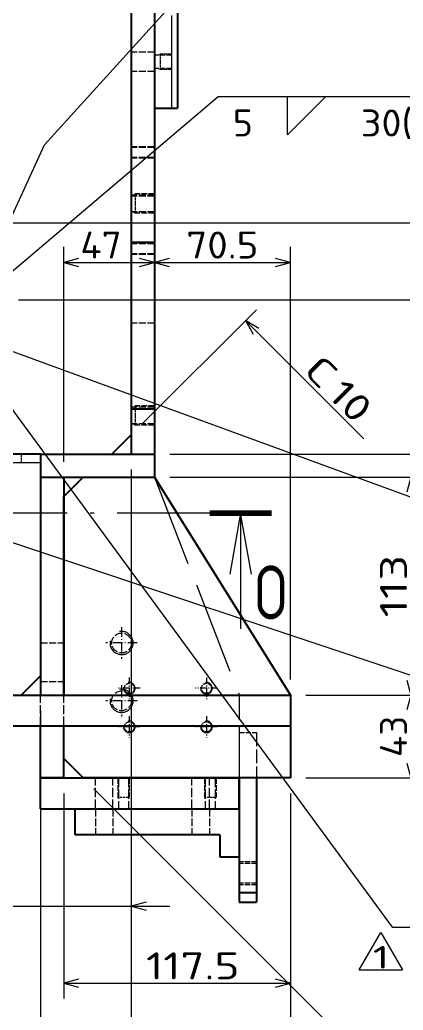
# Model space of a CAD drawing. Extents: x 0 to 1248, y -10 to 833.
# Drawn here: x 288.4 to 338.1, y 139.8 to 268.3 of the extents above; entities that cross this region are included whole.
import ezdxf
from ezdxf.enums import TextEntityAlignment as Align

# ---------------------------------------------------------------- set-up
doc = ezdxf.new("R2010")
doc.units = 0
for name, pattern in [('DASHDOT', [18.5, 12, -3, 0.5, -3]), ('DASHED', [15, 12, -3]), ('DASHSPACE', [30, 12, -18])]:
    doc.linetypes.add(name, pattern=pattern)
doc.layers.get('0').update_dxf_attribs({"lineweight": 13})
doc.styles.add('GDT', font='gdt.shx')
doc.styles.get("Standard").update_dxf_attribs({"font": 'isocp.shx'})
doc.dimstyles.get("Standard").update_dxf_attribs({"dimtxt": 2.5, "dimasz": 2.5, "dimexe": 1.25, "dimexo": 0.625, "dimtad": 1, "dimcen": 2.5, "dimadec": 0, "dimazin": 0, "dimtfac": 1, "dimtmove": 0, "dimatfit": 0, "dimfxl": 1, "dimarcsym": 0})

# ---------------------------------------------------------------- blocks, each defined once
blk = doc.blocks.new('*D211')
at = {"color": 7, "lineweight": 13}
for p, q in [((288.205933, 231.930421), (361.080933, 231.930421)), ((359.080933, 211.930421), (359.080933, 231.930421)), ((307.830933, 211.930421), (361.080933, 211.930421))]:
    blk.add_line(p, q, dxfattribs=at)
for points in [[(359.598572, 229.99857), (359.080933, 231.930421), (358.563294, 229.99857)], [(358.563294, 213.862271), (359.080933, 211.930421), (359.598572, 213.862271)]]:
    blk.add_lwpolyline(points, dxfattribs=at)
at = {"color": 7, "lineweight": 13, "width": 0.868247}
blk.add_text('80', height=3.5, rotation=90, dxfattribs=at).set_placement((358.580933, 219.253327), (358.580933, 224.607514), align=Align.FIT)
blk = doc.blocks.new('*D212')
at = {"color": 214, "lineweight": 13}
for p, q in [((283.34343, 223.221146), (336.655144, 150.58027)), ((336.655144, 150.58027), (374.275681, 150.58027))]:
    blk.add_line(p, q, dxfattribs=at)
blk.add_lwpolyline([(284.903748, 221.969987), (283.34343, 223.221146), (284.069131, 221.357449)], dxfattribs=at)
for s, width, p, p2 in [('2X', 0.953545, (341.325249, 151.08027), (347.205445, 151.08027)), ('M12', 0.921945, (348.20546, 151.08027), (357.578568, 151.08027)), ('(t12)', 0.857059, (361.419602, 151.08027), (372.275681, 151.08027))]:
    blk.add_text(s, height=3.5, dxfattribs=dict(at, width=width)).set_placement(p, p2, align=Align.FIT)
at = {"color": 214, "lineweight": 13, "style": 'GDT', "width": 0.52601}
blk.add_text('x', height=3.5, dxfattribs=at).set_placement((358.578568, 151.08027), (360.419602, 151.08027), align=Align.FIT)
blk = doc.blocks.new('*D214')
at = {"color": 7, "lineweight": 13}
for p, q in [((307.830933, 208.930421), (351.080933, 208.930421)), ((349.080933, 169.930421), (349.080933, 208.930421)), ((325.455933, 169.930421), (351.080933, 169.930421))]:
    blk.add_line(p, q, dxfattribs=at)
for points in [[(349.598572, 206.998566), (349.080933, 208.930421), (348.563294, 206.998566)], [(348.563294, 171.862275), (349.080933, 169.930421), (349.598572, 171.862275)]]:
    blk.add_lwpolyline(points, dxfattribs=at)
at = {"color": 7, "lineweight": 13, "width": 0.854609}
blk.add_text('156', height=3.5, rotation=90, dxfattribs=at).set_placement((348.580933, 185.371026), (348.580933, 193.489815), align=Align.FIT)
blk = doc.blocks.new('*D215')
at = {"color": 7, "lineweight": 13}
for p, q in [((294.080933, 167.930421), (294.080933, 141.305421)), ((323.455933, 167.930421), (323.455933, 141.305421)), ((294.080933, 143.305421), (323.455933, 143.305421))]:
    blk.add_line(p, q, dxfattribs=at)
for points in [[(296.012787, 143.82306), (294.080933, 143.305421), (296.012787, 142.787781)], [(321.524079, 142.787781), (323.455933, 143.305421), (321.524079, 143.82306)]]:
    blk.add_lwpolyline(points, dxfattribs=at)
at = {"color": 7, "lineweight": 13, "width": 0.8352}
blk.add_text('117.5', height=3.5, dxfattribs=at).set_placement((304.75541, 143.805421), (316.865807, 143.805421), align=Align.FIT)
blk = doc.blocks.new('*D233')
at = {"color": 7, "lineweight": 13}
for p, q in [((293.080933, 299.430421), (381.080933, 299.430421)), ((379.080933, 211.930421), (379.080933, 299.430421)), ((307.830933, 211.930421), (381.080933, 211.930421))]:
    blk.add_line(p, q, dxfattribs=at)
for points in [[(379.598572, 297.498568), (379.080933, 299.430421), (378.563294, 297.498568)], [(378.563294, 213.862271), (379.080933, 211.930421), (379.598572, 213.862271)]]:
    blk.add_lwpolyline(points, dxfattribs=at)
at = {"color": 7, "lineweight": 13, "width": 0.854609}
blk.add_text('350', height=3.5, rotation=90, dxfattribs=at).set_placement((378.580933, 251.621028), (378.580933, 259.739814), align=Align.FIT)
blk = doc.blocks.new('*D236')
at = {"color": 7, "lineweight": 13}
for p, q in [((282.455933, 219.930421), (282.455933, 151.305421)), ((302.830933, 209.930421), (302.830933, 151.305421)), ((250.66581, 153.305421), (307.830933, 153.305421))]:
    blk.add_line(p, q, dxfattribs=at)
for points in [[(280.524083, 152.787781), (282.455933, 153.305421), (280.524083, 153.82306)], [(304.762787, 153.82306), (302.830933, 153.305421), (304.762787, 152.787781)]]:
    blk.add_lwpolyline(points, dxfattribs=at)
at = {"color": 7, "lineweight": 13, "width": 0.836938}
blk.add_text('81.5', height=3.5, dxfattribs=at).set_placement((252.66581, 153.805421), (262.01162, 153.805421), align=Align.FIT)
blk = doc.blocks.new('*D240')
at = {"color": 7, "lineweight": 13}
for p, q in [((279.080933, 323.055421), (401.080933, 323.055421)), ((399.080933, 211.930421), (399.080933, 323.055421)), ((307.830933, 211.930421), (401.080933, 211.930421))]:
    blk.add_line(p, q, dxfattribs=at)
for points in [[(399.598572, 321.12357), (399.080933, 323.055421), (398.563294, 321.12357)], [(398.563294, 213.862271), (399.080933, 211.930421), (399.598572, 213.862271)]]:
    blk.add_lwpolyline(points, dxfattribs=at)
at = {"color": 7, "lineweight": 13, "width": 0.8352}
blk.add_text('444.5', height=3.5, rotation=90, dxfattribs=at).set_placement((398.580933, 261.437718), (398.580933, 273.548123), align=Align.FIT)
blk = doc.blocks.new('*D245')
at = {"color": 7, "lineweight": 13}
for p, q in [((275.955933, 209.930421), (275.955933, 101.305421)), ((302.830933, 209.930421), (302.830933, 101.305421)), ((275.955933, 103.305421), (302.830933, 103.305421))]:
    blk.add_line(p, q, dxfattribs=at)
for points in [[(277.887784, 103.82306), (275.955933, 103.305421), (277.887784, 102.787781)], [(300.899079, 102.787781), (302.830933, 103.305421), (300.899079, 103.82306)]]:
    blk.add_lwpolyline(points, dxfattribs=at)
at = {"color": 7, "lineweight": 13, "width": 0.8352}
blk.add_text('107.5', height=3.5, dxfattribs=at).set_placement((277.528187, 103.805421), (289.638589, 103.805421), align=Align.FIT)
blk = doc.blocks.new('*D253')
at = {"color": 7, "lineweight": 13}
for p, q in [((271.955933, 330.180421), (391.080933, 330.180421)), ((389.080933, 211.930421), (389.080933, 330.180421)), ((307.830933, 211.930421), (391.080933, 211.930421))]:
    blk.add_line(p, q, dxfattribs=at)
for points in [[(389.598572, 328.24857), (389.080933, 330.180421), (388.563294, 328.24857)], [(388.563294, 213.862271), (389.080933, 211.930421), (389.598572, 213.862271)]]:
    blk.add_lwpolyline(points, dxfattribs=at)
at = {"color": 7, "lineweight": 13, "width": 0.854609}
blk.add_text('473', height=3.5, rotation=90, dxfattribs=at).set_placement((388.580933, 266.996028), (388.580933, 275.114814), align=Align.FIT)
blk = doc.blocks.new('*D255')
at = {"color": 7, "lineweight": 13}
for p, q in [((145.330933, 163.930421), (145.330933, 91.305421)), ((291.080933, 163.930421), (291.080933, 91.305421)), ((145.330933, 93.305421), (291.080933, 93.305421))]:
    blk.add_line(p, q, dxfattribs=at)
for points in [[(147.262787, 93.82306), (145.330933, 93.305421), (147.262787, 92.787781)], [(289.149079, 92.787781), (291.080933, 93.305421), (289.149079, 93.82306)]]:
    blk.add_lwpolyline(points, dxfattribs=at)
at = {"color": 7, "lineweight": 13, "width": 0.854609}
blk.add_text('583', height=3.5, dxfattribs=at).set_placement((214.14654, 93.805421), (222.265326, 93.805421), align=Align.FIT)
blk = doc.blocks.new('*D256')
at = {"color": 7, "lineweight": 13}
for p, q in [((323.455933, 167.930421), (323.455933, 91.305421)), ((291.080933, 163.930421), (291.080933, 91.305421)), ((291.080933, 93.305421), (323.455933, 93.305421))]:
    blk.add_line(p, q, dxfattribs=at)
for points in [[(293.012787, 93.82306), (291.080933, 93.305421), (293.012787, 92.787781)], [(321.524079, 92.787781), (323.455933, 93.305421), (321.524079, 93.82306)]]:
    blk.add_lwpolyline(points, dxfattribs=at)
for s, p in [('(', (298.635193, 93.805421)), (')', (314.32364, 93.805421))]:
    blk.add_text(s, height=3.5, dxfattribs=at).set_placement(p)
at = {"color": 7, "lineweight": 13, "width": 0.8352}
blk.add_text('129.5', height=3.5, dxfattribs=at).set_placement((301.213235, 93.805421), (313.323632, 93.805421), align=Align.FIT)
blk = doc.blocks.new('*D263')
at = {"color": 7, "lineweight": 13}
for p, q in [((237.830933, 202.805421), (237.830933, 111.305421)), ((291.080933, 178.680421), (291.080933, 111.305421)), ((237.830933, 113.305421), (291.080933, 113.305421))]:
    blk.add_line(p, q, dxfattribs=at)
for points in [[(239.762786, 113.82306), (237.830933, 113.305421), (239.762786, 112.787781)], [(289.149079, 112.787781), (291.080933, 113.305421), (289.149079, 113.82306)]]:
    blk.add_lwpolyline(points, dxfattribs=at)
at = {"color": 7, "lineweight": 13, "width": 0.854609}
blk.add_text('213', height=3.5, dxfattribs=at).set_placement((260.396538, 113.805421), (268.515328, 113.805421), align=Align.FIT)
blk = doc.blocks.new('*D264')
at = {"color": 7, "lineweight": 13}
for p, q in [((277.955933, 241.930421), (371.080933, 241.930421)), ((369.080933, 211.930421), (369.080933, 241.930421)), ((307.830933, 211.930421), (371.080933, 211.930421))]:
    blk.add_line(p, q, dxfattribs=at)
for points in [[(369.598572, 239.99857), (369.080933, 241.930421), (368.563294, 239.99857)], [(368.563294, 213.862271), (369.080933, 211.930421), (369.598572, 213.862271)]]:
    blk.add_lwpolyline(points, dxfattribs=at)
at = {"color": 7, "lineweight": 13, "width": 0.854609}
blk.add_text('120', height=3.5, rotation=90, dxfattribs=at).set_placement((368.580933, 222.871026), (368.580933, 230.989815), align=Align.FIT)
blk = doc.blocks.new('*D265')
at = {"color": 7, "lineweight": 13}
for p, q in [((279.080933, 323.055421), (371.080933, 323.055421)), ((369.080933, 241.930421), (369.080933, 323.055421)), ((277.955933, 241.930421), (371.080933, 241.930421))]:
    blk.add_line(p, q, dxfattribs=at)
for points in [[(369.598572, 321.12357), (369.080933, 323.055421), (368.563294, 321.12357)], [(368.563294, 243.862273), (369.080933, 241.930421), (369.598572, 243.862273)]]:
    blk.add_lwpolyline(points, dxfattribs=at)
for s, p in [(')', (368.580933, 289.548123)), ('(', (368.580933, 273.859684))]:
    blk.add_text(s, height=3.5, rotation=90.000003, dxfattribs=at).set_placement(p)
at = {"color": 7, "lineweight": 13, "width": 0.8352}
blk.add_text('324.5', height=3.5, rotation=90, dxfattribs=at).set_placement((368.580933, 276.437719), (368.580933, 288.548123), align=Align.FIT)
blk = doc.blocks.new('*D272')
at = {"color": 7, "lineweight": 13}
for p, q in [((282.455933, 220.392922), (282.455933, 131.305421)), ((286.205933, 204.930421), (286.205933, 131.305421)), ((277.455933, 133.305421), (300.533417, 133.305421))]:
    blk.add_line(p, q, dxfattribs=at)
for points in [[(280.524083, 132.787781), (282.455933, 133.305421), (280.524083, 133.82306)], [(288.137787, 133.82306), (286.205933, 133.305421), (288.137787, 132.787781)]]:
    blk.add_lwpolyline(points, dxfattribs=at)
at = {"color": 7, "lineweight": 13, "width": 0.868247}
blk.add_text('15', height=3.5, dxfattribs=at).set_placement((293.179223, 133.805421), (298.53341, 133.805421), align=Align.FIT)
blk = doc.blocks.new('*D275')
at = {"color": 7, "lineweight": 13}
for p, q in [((325.455933, 180.680421), (341.080933, 180.680421)), ((339.080933, 169.930421), (339.080933, 180.680421)), ((325.455933, 169.930421), (341.080933, 169.930421))]:
    blk.add_line(p, q, dxfattribs=at)
for points in [[(339.598572, 178.748566), (339.080933, 180.680421), (338.563294, 178.748566)], [(338.563294, 171.862275), (339.080933, 169.930421), (339.598572, 171.862275)]]:
    blk.add_lwpolyline(points, dxfattribs=at)
at = {"color": 7, "lineweight": 13, "width": 0.868247}
blk.add_text('43', height=3.5, rotation=90, dxfattribs=at).set_placement((338.580933, 172.628327), (338.580933, 177.982514), align=Align.FIT)
blk = doc.blocks.new('*D276')
at = {"color": 7, "lineweight": 13}
for p, q in [((307.830933, 208.930421), (341.080933, 208.930421)), ((339.080933, 180.680421), (339.080933, 208.930421)), ((325.455933, 180.680421), (341.080933, 180.680421))]:
    blk.add_line(p, q, dxfattribs=at)
for points in [[(339.598572, 206.998566), (339.080933, 208.930421), (338.563294, 206.998566)], [(338.563294, 182.612275), (339.080933, 180.680421), (339.598572, 182.612275)]]:
    blk.add_lwpolyline(points, dxfattribs=at)
at = {"color": 7, "lineweight": 13, "width": 0.854609}
blk.add_text('113', height=3.5, rotation=90, dxfattribs=at).set_placement((338.580933, 190.746026), (338.580933, 198.864815), align=Align.FIT)
blk = doc.blocks.new('*D277')
at = {"color": 7, "lineweight": 13}
for p, q in [((305.830933, 210.930421), (305.830933, 238.79593)), ((323.455933, 182.680421), (323.455933, 238.79593)), ((305.830933, 236.79593), (323.455933, 236.79593))]:
    blk.add_line(p, q, dxfattribs=at)
for points in [[(307.762787, 237.313569), (305.830933, 236.79593), (307.762787, 236.278294)], [(321.524079, 236.278294), (323.455933, 236.79593), (321.524079, 237.313569)]]:
    blk.add_lwpolyline(points, dxfattribs=at)
at = {"color": 7, "lineweight": 13, "width": 0.836938}
blk.add_text('70.5', height=3.5, dxfattribs=at).set_placement((309.970528, 237.29593), (319.316338, 237.29593), align=Align.FIT)
blk = doc.blocks.new('*D278')
at = {"color": 7, "lineweight": 13}
for p, q in [((294.080933, 210.930421), (294.080933, 238.79593)), ((305.830933, 210.930421), (305.830933, 238.79593)), ((294.080933, 236.79593), (305.830933, 236.79593))]:
    blk.add_line(p, q, dxfattribs=at)
for points in [[(296.012787, 237.313569), (294.080933, 236.79593), (296.012787, 236.278294)], [(303.899079, 236.278294), (305.830933, 236.79593), (303.899079, 237.313569)]]:
    blk.add_lwpolyline(points, dxfattribs=at)
at = {"color": 7, "lineweight": 13, "width": 0.868247}
blk.add_text('47', height=3.5, dxfattribs=at).set_placement((296.229005, 237.29593), (301.583192, 237.29593), align=Align.FIT)

msp = doc.modelspace()

# ---------------------------------------------------------------- linework, layer by layer
at = {"color": 7, "lineweight": 25}
for p, q in [((305.8309, 297.3054), (305.8309, 256.8054)), ((308.8309, 297.3054), (308.8309, 256.8054)), ((302.8309, 288.1895), (302.8309, 239.4304)), ((305.8309, 288.1895), (305.8309, 239.4304)), ((305.8309, 256.8054), (308.8309, 256.8054)), ((302.8309, 239.4304), (302.8309, 234.4304)), ((302.8309, 239.4304), (305.8309, 239.4304)), ((305.8309, 239.4304), (305.8309, 234.4304)), ((302.8309, 234.4304), (302.8309, 222.8054)), ((305.8309, 234.4304), (305.8309, 222.8054)), ((302.8309, 222.8054), (302.8309, 217.8054)), ((305.8309, 222.8054), (305.8309, 217.8054)), ((302.8309, 217.8054), (302.8309, 211.9304)), ((302.8309, 217.8054), (305.8309, 217.8054)), ((305.8309, 217.8054), (305.8309, 211.9304)), ((302.8309, 214.4304), (300.3309, 211.9304)), ((291.0809, 211.9304), (286.2059, 211.9304)), ((291.0809, 211.9304), (286.2059, 211.9304)), ((291.0809, 211.9304), (291.0809, 208.9304)), ((291.0809, 211.9304), (305.8309, 211.9304)), ((302.8309, 211.9304), (305.8309, 211.9304)), ((305.8309, 211.9304), (305.8309, 208.9304)), ((291.0809, 208.9304), (291.0809, 180.6804)), ((291.0809, 208.9304), (294.0809, 208.9304)), ((291.0809, 208.9304), (305.8309, 208.9304)), ((296.5809, 208.9304), (294.0809, 206.4304)), ((294.0809, 208.9304), (294.0809, 180.6804)), ((296.5809, 208.9304), (305.8309, 208.9304)), ((305.8309, 208.9304), (323.4559, 180.6804)), ((294.0809, 180.6804), (294.0809, 206.4304)), ((288.5809, 180.6804), (291.0809, 183.1804)), ((145.3309, 180.6804), (323.4559, 180.6804)), ((291.0809, 180.6804), (294.0809, 180.6804)), ((323.4559, 180.6804), (323.4559, 169.9304)), ((323.4559, 180.6804), (323.4559, 176.6804)), ((145.3309, 176.6804), (323.4559, 176.6804)), ((291.0809, 169.9304), (291.0809, 176.6804)), ((294.0809, 172.4304), (294.0809, 176.6804)), ((294.0809, 169.9304), (294.0809, 176.6804)), ((294.0809, 172.4304), (296.5809, 169.9304)), ((291.0809, 169.9304), (316.8309, 169.9304)), ((291.0809, 165.9304), (291.0809, 169.9304)), ((294.0809, 169.9304), (291.0809, 169.9304)), ((323.4559, 169.9304), (296.5809, 169.9304)), ((316.8309, 165.9304), (316.8309, 169.9304)), ((316.8309, 169.9304), (316.8309, 155.0554)), ((319.0809, 169.9305), (319.0809, 155.0554)), ((291.0809, 165.9304), (316.8309, 165.9304)), ((295.5809, 162.5554), (295.5809, 165.9304)), ((295.5809, 165.9304), (316.8309, 165.9304)), ((314.3309, 162.5554), (295.5809, 162.5554)), ((314.3309, 162.5554), (314.3309, 159.6804)), ((314.3309, 159.6804), (316.8309, 159.6804)), ((316.8309, 155.0554), (319.0809, 155.0554)), ((316.8309, 155.0554), (316.8309, 153.8054)), ((319.0809, 155.0554), (319.0809, 153.8054)), ((316.8309, 153.8054), (319.0809, 153.8054))]:
    msp.add_line(p, q, dxfattribs=at)
at = {"color": 7, "linetype": 'DASHED', "lineweight": 13}
for p, q in [((308.0809, 256.8054), (308.0809, 297.3054)), ((291.0809, 210.8054), (145.3309, 210.8054)), ((291.0809, 211.9304), (291.0809, 183.1804)), ((305.8309, 208.9304), (316.8309, 180.6804)), ((288.5809, 180.6804), (206.8309, 180.6804))]:
    msp.add_line(p, q, dxfattribs=at)
at = {"color": 7, "linetype": 'DASHED', "lineweight": 13, "ltscale": 0.075}
for p, q in [((305.8309, 264.0554), (302.8309, 264.0554)), ((305.8309, 264.0554), (302.8309, 264.0554)), ((305.8309, 261.5554), (302.8309, 261.5554)), ((305.8309, 261.5554), (302.8309, 261.5554)), ((305.8309, 251.8054), (302.8309, 251.8054)), ((305.8309, 251.8054), (302.8309, 251.8054)), ((305.8309, 251.7054), (302.8309, 251.7054)), ((305.8309, 251.7054), (302.8309, 251.7054)), ((305.8309, 250.4054), (302.8309, 250.4054)), ((305.8309, 250.4054), (302.8309, 250.4054)), ((305.8309, 250.3054), (302.8309, 250.3054)), ((305.8309, 250.3054), (302.8309, 250.3054)), ((305.8309, 245.5054), (302.8309, 245.5054)), ((305.8309, 245.3849), (302.8309, 245.3849)), ((305.8309, 243.3554), (302.8309, 243.3554)), ((305.8309, 239.3054), (302.8309, 239.3054)), ((305.8309, 239.3054), (302.8309, 239.3054)), ((305.8309, 239.2054), (302.8309, 239.2054)), ((305.8309, 239.2054), (302.8309, 239.2054)), ((305.8309, 237.9054), (302.8309, 237.9054)), ((305.8309, 237.9054), (302.8309, 237.9054)), ((305.8309, 237.8054), (302.8309, 237.8054)), ((305.8309, 237.8054), (302.8309, 237.8054)), ((305.8309, 228.9304), (302.8309, 228.9304)), ((305.8309, 218.0054), (302.8309, 218.0054)), ((305.8309, 215.8554), (302.8309, 215.8554)), ((291.0809, 187.4304), (294.0809, 187.4304)), ((291.0809, 182.4304), (294.0809, 182.4304))]:
    msp.add_line(p, q, dxfattribs=at)
at = {"color": 7, "linetype": 'DASHED', "lineweight": 13, "ltscale": 0.05625}
for p, q in [((308.0809, 263.6554), (305.8309, 263.6554)), ((308.0809, 263.6554), (305.8309, 263.6554)), ((308.0809, 261.9554), (305.8309, 261.9554)), ((308.0809, 261.9554), (305.8309, 261.9554)), ((316.8309, 175.8054), (319.0809, 175.8054)), ((319.0809, 159.0554), (316.8309, 159.0554)), ((319.0809, 159.0554), (316.8309, 159.0554)), ((319.0809, 158.8429), (316.8309, 158.8429)), ((319.0809, 158.8429), (316.8309, 158.8429)), ((319.0809, 156.2679), (316.8309, 156.2679)), ((319.0809, 156.2679), (316.8309, 156.2679)), ((319.0809, 156.0554), (316.8309, 156.0554)), ((319.0809, 156.0554), (316.8309, 156.0554)), ((316.8309, 155.0554), (319.0809, 155.0554))]:
    msp.add_line(p, q, dxfattribs=at)
at = {"color": 7, "linetype": 'DASHED', "lineweight": 13, "ltscale": 0.0075}
for p, q in [((306.3211, 263.6554), (306.5809, 263.8054)), ((306.3211, 263.6554), (306.5809, 263.8054)), ((306.3211, 261.9554), (306.5809, 261.8054)), ((306.3211, 261.9554), (306.5809, 261.8054))]:
    msp.add_line(p, q, dxfattribs=at)
at = {"color": 7, "linetype": 'DASHED', "lineweight": 13, "ltscale": 0.0375}
for p, q in [((308.0809, 263.8054), (306.5809, 263.8054)), ((308.0809, 263.8054), (306.5809, 263.8054)), ((308.0809, 261.8054), (306.5809, 261.8054)), ((308.0809, 261.8054), (306.5809, 261.8054))]:
    msp.add_line(p, q, dxfattribs=at)
at = {"color": 7, "linetype": 'DASHED', "lineweight": 13, "ltscale": 0.025}
for p, q in [((306.5809, 263.8054), (306.5809, 262.8054)), ((306.5809, 262.8054), (306.5809, 261.8054))]:
    msp.add_line(p, q, dxfattribs=at)
at = {"color": 7, "lineweight": 13}
for p, q in [((283.0112, 231.9304), (314.0809, 258.3054)), ((314.0809, 258.3054), (353.198, 258.3054)), ((304.2451, 215.8446), (319.0535, 230.653)), ((317.6393, 229.2388), (332.9718, 213.9063)), ((286.2059, 225.7049), (359.7797, 198.7856)), ((268.0844, 206.9304), (357.279, 177.1735)), ((317.013, 204.2497), (317.013, 189.2497)), ((297.9951, 168.5162), (334.4301, 132.0813)), ((332.3749, 145.0181), (335.1749, 149.8678)), ((335.1749, 149.8678), (337.9749, 145.0181)), ((332.3749, 145.0181), (337.9749, 145.0181))]:
    msp.add_line(p, q, dxfattribs=at)
at = {"color": 7, "linetype": 'DASHED', "lineweight": 13, "ltscale": 0.00875}
for p, q in [((303.0278, 245.5054), (303.3309, 245.6804)), ((303.0278, 243.3554), (303.3309, 243.1804)), ((303.0278, 218.0054), (303.3309, 218.1804)), ((303.0278, 215.8554), (303.3309, 215.6804))]:
    msp.add_line(p, q, dxfattribs=at)
at = {"color": 7, "linetype": 'DASHED', "lineweight": 13, "ltscale": 0.03125}
for p, q in [((303.3309, 245.6804), (303.3309, 244.4304)), ((303.3309, 244.4304), (303.3309, 243.1804)), ((303.3309, 218.1804), (303.3309, 216.9304)), ((303.3309, 216.9304), (303.3309, 215.6804))]:
    msp.add_line(p, q, dxfattribs=at)
at = {"color": 7, "linetype": 'DASHED', "lineweight": 13, "ltscale": 0.0625}
for p, q in [((305.8309, 245.6804), (303.3309, 245.6804)), ((305.8309, 243.1804), (303.3309, 243.1804)), ((305.8309, 218.1804), (303.3309, 218.1804)), ((305.8309, 215.6804), (303.3309, 215.6804)), ((301.0809, 169.9304), (301.0809, 167.4304)), ((302.5809, 169.9304), (302.5809, 167.4304)), ((312.3309, 169.9304), (312.3309, 167.4304)), ((312.3309, 169.9304), (312.3309, 167.4304)), ((313.8309, 169.9304), (313.8309, 167.4304)), ((313.8309, 169.9304), (313.8309, 167.4304))]:
    msp.add_line(p, q, dxfattribs=at)
at = {"color": 7, "linetype": 'DASHED', "lineweight": 13, "ltscale": 0.028125}
msp.add_line((288.5809, 211.9304), (288.5809, 210.8054), dxfattribs=at)
at = {"color": 7, "linetype": 'DASHED', "lineweight": 13, "ltscale": 0.23125}
msp.add_line((300.3309, 211.9304), (291.0809, 211.9304), dxfattribs=at)
at = {"color": 7, "linetype": 'DASHDOT', "lineweight": 13}
msp.add_line((313.013, 204.2497), (246.0276, 204.2497), dxfattribs=at)
at = {"color": 7, "lineweight": 100}
msp.add_line((321.013, 204.2497), (313.013, 204.2497), dxfattribs=at)
at = {"color": 7, "linetype": 'DASHDOT', "lineweight": 13, "ltscale": 0.101875}
for p, q in [((301.5809, 189.4679), (301.5809, 185.3929)), ((303.6184, 187.4304), (299.5434, 187.4304)), ((301.5809, 181.9679), (301.5809, 177.8929)), ((303.6184, 179.9304), (299.5434, 179.9304))]:
    msp.add_line(p, q, dxfattribs=at)
at = {"color": 7, "linetype": 'DASHDOT', "lineweight": 13, "ltscale": 0.07}
for p, q in [((302.5809, 182.9554), (302.5809, 180.1554)), ((312.5809, 182.9554), (312.5809, 180.1554)), ((303.9809, 181.5554), (301.1809, 181.5554)), ((313.9809, 181.5554), (311.1809, 181.5554)), ((302.5809, 177.9554), (302.5809, 175.1554)), ((312.5809, 177.9554), (312.5809, 175.1554)), ((303.9809, 176.5554), (301.1809, 176.5554)), ((313.9809, 176.5554), (311.1809, 176.5554))]:
    msp.add_line(p, q, dxfattribs=at)
at = {"color": 7, "linetype": 'DASHED', "lineweight": 13, "ltscale": 0.1}
for p, q in [((291.0809, 176.6804), (291.0809, 180.6804)), ((291.0809, 176.6804), (291.0809, 180.6804)), ((294.0809, 176.6804), (294.0809, 180.6804)), ((294.0809, 176.6804), (294.0809, 180.6804)), ((298.2059, 165.9304), (298.2059, 169.9304)), ((298.2059, 165.9304), (298.2059, 169.9304)), ((300.4559, 165.9304), (300.4559, 169.9304)), ((300.4559, 165.9304), (300.4559, 169.9304)), ((301.1809, 169.9304), (301.1809, 165.9304)), ((302.4809, 169.9304), (302.4809, 165.9304)), ((310.7059, 165.9304), (310.7059, 169.9304)), ((310.7059, 165.9304), (310.7059, 169.9304)), ((312.4309, 169.9304), (312.4309, 165.9304)), ((312.4309, 169.9304), (312.4309, 165.9304)), ((312.9559, 165.9304), (312.9559, 169.9304)), ((312.9559, 165.9304), (312.9559, 169.9304)), ((313.7309, 169.9304), (313.7309, 165.9304)), ((313.7309, 169.9304), (313.7309, 165.9304))]:
    msp.add_line(p, q, dxfattribs=at)
at = {"color": 7, "linetype": 'DASHED', "lineweight": 13, "ltscale": 0.26875}
msp.add_line((316.8309, 180.6804), (316.8309, 169.9304), dxfattribs=at)
at = {"color": 7, "linetype": 'DASHED', "lineweight": 13, "ltscale": 0.146875}
msp.add_line((316.8309, 175.8054), (316.8309, 169.9304), dxfattribs=at)
at = {"color": 7, "linetype": 'DASHED', "lineweight": 13, "ltscale": 0.146874}
msp.add_line((319.0809, 175.8054), (319.0809, 169.9305), dxfattribs=at)
at = {"color": 7, "linetype": 'DASHED', "lineweight": 13, "ltscale": 0.01875}
for p, q in [((301.0809, 167.4304), (301.8309, 167.4304)), ((301.8309, 167.4304), (302.5809, 167.4304)), ((312.3309, 167.4304), (313.0809, 167.4304)), ((313.0809, 167.4304), (313.8309, 167.4304))]:
    msp.add_line(p, q, dxfattribs=at)
at = {"color": 7, "linetype": 'DASHED', "lineweight": 13, "ltscale": 0.005}
for p, q in [((301.1809, 167.2572), (301.0809, 167.4304)), ((302.4809, 167.2572), (302.5809, 167.4304)), ((312.4309, 167.2572), (312.3309, 167.4304)), ((312.4309, 167.2572), (312.3309, 167.4304)), ((313.7309, 167.2572), (313.8309, 167.4304)), ((313.7309, 167.2572), (313.8309, 167.4304))]:
    msp.add_line(p, q, dxfattribs=at)
at = {"color": 7, "linetype": 'DASHED', "lineweight": 13, "ltscale": 0.084375}
for p, q in [((298.2059, 165.9304), (298.2059, 162.5554)), ((298.2059, 165.9304), (298.2059, 162.5554)), ((300.4559, 165.9304), (300.4559, 162.5554)), ((300.4559, 165.9304), (300.4559, 162.5554)), ((310.7059, 165.9304), (310.7059, 162.5554)), ((310.7059, 165.9304), (310.7059, 162.5554)), ((312.9559, 165.9304), (312.9559, 162.5554)), ((312.9559, 165.9304), (312.9559, 162.5554))]:
    msp.add_line(p, q, dxfattribs=at)
at = {"color": 7, "linetype": 'DASHED', "lineweight": 13, "ltscale": 0.15625}
msp.add_line((316.8309, 165.9304), (316.8309, 159.6804), dxfattribs=at)
at = {"color": 7, "lineweight": 13}
for points in [[(275.9559, 217.9409), (291.5809, 252.0554), (315.3309, 278.3054)], [(319.3714, 228.2388), (317.6393, 229.2388), (318.6393, 227.5067)], [(318.4022, 196.3712), (317.013, 204.2497), (315.6238, 196.3712)]]:
    msp.add_lwpolyline(points, dxfattribs=at)
msp.add_lwpolyline([(323.1014, 258.3054), (328.0734, 258.3054), (323.1014, 253.3334)], close=True, dxfattribs=at)
at = {"color": 7, "linetype": 'DASHED', "lineweight": 13, "ltscale": 0.085833}
for centre in [(301.5809, 187.4304), (301.5809, 179.9304)]:
    msp.add_circle(centre, 1.2875, dxfattribs=at)
at = {"color": 7, "linetype": 'DASHED', "lineweight": 13, "ltscale": 0.043333}
for centre in [(302.5809, 181.5554), (312.5809, 181.5554), (302.5809, 176.5554), (312.5809, 176.5554)]:
    msp.add_circle(centre, 0.65, dxfattribs=at)
at = {"color": 7, "linetype": 'DASHSPACE', "lineweight": 13}
for centre, radius in [((301.5809, 187.4304), 1.5), ((301.5809, 179.9304), 1.5), ((302.5809, 181.5554), 0.75), ((312.5809, 181.5554), 0.75), ((302.5809, 176.5554), 0.75), ((312.5809, 176.5554), 0.75)]:
    msp.add_arc(centre, radius, 169.999993, 100.000014, dxfattribs=at)

# ---------------------------------------------------------------- texts
at = {"color": 7, "lineweight": 13}
for s, height, width, p, p2 in [('30(2)-60', 3.5, 0.742794, (332.5793, 253.1262), (351.273, 253.1262)), ('5', 3.5, 0.913974, (316.0059, 253.1262), (318.5955, 253.1262)), ('O', 7, 0.725506, (318.6372, 190.4911), (323.232, 190.4911)), ('1', 2.91, 1.412505, (334.1249, 145.2116), (336.278, 145.2116))]:
    msp.add_text(s, height=height, dxfattribs=dict(at, width=width)).set_placement(p, p2, align=Align.FIT)
for s, rotation, width, p, p2 in [('C', 315, 1.146437, (324.9861, 222.5992), (327.418, 220.1672)), ('10', 314.999942, 0.868247, (328.1251, 219.4601), (331.9111, 215.6741))]:
    msp.add_text(s, height=3.5, rotation=rotation, dxfattribs=dict(at, width=width)).set_placement(p, p2, align=Align.FIT)

# ---------------------------------------------------------------- dimensions: what is measured, and where the dimension line sits
at = {"lineweight": 0}
for base, p1, p2, angle, picture, middle, dimtype in [((389.0809, 211.9304), (269.9559, 330.1804), (305.8309, 211.9304), 270, '*D253', (389.0809, 271.0554), 160), ((399.0809, 211.9304), (277.0809, 323.0554), (305.8309, 211.9304), 270, '*D240', (399.0809, 267.4929), 160), ((379.0809, 211.9304), (291.0809, 299.4304), (305.8309, 211.9304), 270, '*D233', (379.0809, 255.6804), 160), ((369.0809, 241.9304), (305.8309, 211.9304), (275.9559, 241.9304), 90, '*D264', (369.0809, 226.9304), 160), ((305.8309, 236.7959), (294.0809, 208.9304), (305.8309, 208.9304), 0, '*D278', (298.9061, 236.7959), 161), ((359.0809, 211.9304), (286.2059, 231.9304), (305.8309, 211.9304), 270, '*D211', (359.0809, 221.9304), 160), ((282.4559, 133.3054), (286.2059, 206.9304), (282.4559, 222.3929), 180, '*D272', (295.8563, 133.3054), 160), ((282.4559, 153.3054), (302.8309, 211.9304), (282.4559, 221.9304), 180, '*D236', (257.3387, 153.3054), 160), ((302.8309, 103.3054), (275.9559, 211.9304), (302.8309, 211.9304), 0, '*D245', (283.5834, 103.3054), 161), ((349.0809, 169.9304), (305.8309, 208.9304), (323.4559, 169.9304), 270, '*D214', (349.0809, 189.4304), 160), ((339.0809, 180.6804), (305.8309, 208.9304), (323.4559, 180.6804), 270, '*D276', (339.0809, 194.8054), 160), ((237.8309, 113.3054), (291.0809, 180.6804), (237.8309, 204.8054), 180, '*D263', (264.4559, 113.3054), 160), ((339.0809, 169.9304), (323.4559, 180.6804), (323.4559, 169.9304), 270, '*D275', (339.0809, 175.3054), 161), ((323.4559, 143.3054), (294.0809, 169.9304), (323.4559, 169.9304), 0, '*D215', (310.8106, 143.3054), 161), ((145.3309, 93.3054), (291.0809, 165.9304), (145.3309, 165.9304), 180, '*D255', (218.2059, 93.3054), 161)]:
    dim = msp.add_linear_dim(base=base, p1=p1, p2=p2, angle=angle, dimstyle='STANDARD', override={"dimlfac": 4}, dxfattribs=at)
    dim.commit()
    dim.dimension.update_dxf_attribs({"geometry": picture, "text_midpoint": middle, "dimtype": dimtype})
for base, p1, p2, angle, picture, middle in [((369.0809, 241.9304), (277.0809, 323.0554), (275.9559, 241.9304), 270, '*D265', (369.0809, 282.4929)), ((291.0809, 93.3054), (323.4559, 169.9304), (291.0809, 165.9304), 180, '*D256', (307.2684, 93.3054))]:
    dim = msp.add_linear_dim(base=base, p1=p1, p2=p2, angle=angle, text='(<>)', dimstyle='STANDARD', override={"dimlfac": 4}, dxfattribs=at)
    dim.commit()
    dim.dimension.update_dxf_attribs({"geometry": picture, "text_midpoint": middle, "dimtype": 160})
dim = msp.add_linear_dim(base=(323.4559, 236.7959), p1=(305.8309, 208.9304), p2=(323.4559, 180.6804), dimstyle='STANDARD', override={"dimlfac": 4}, dxfattribs=at)
dim.commit()
dim.dimension.update_dxf_attribs({"geometry": '*D277', "text_midpoint": (314.6434, 236.7959), "dimtype": 160})
dim = msp.add_diameter_dim_2p(p1=(281.5684, 225.6397), p2=(283.3434, 223.2211), text='2XM12<DEPTH>(t12)', dimstyle='STANDARD', override={"dimlfac": 4}, dxfattribs=at)
dim.commit()
dim.dimension.update_dxf_attribs({"geometry": '*D212', "text_midpoint": (342.6341, 142.4335), "dimtype": 163})

doc.saveas('drawing.dxf')
